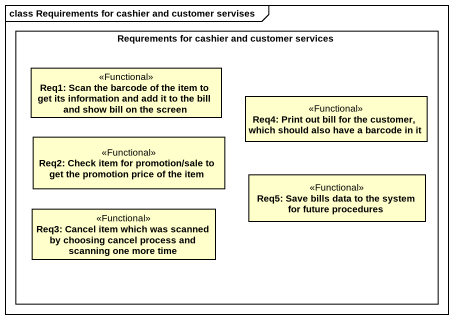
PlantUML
@startuml
mainframe class Requirements for cashier and customer servises
hide circle
hide empty members
rectangle "Requrements for cashier and customer services" as Requrements_for_cashier_and {
  class "Req1: Scan the barcode of the item to get its information and add it to the bill and show bill on the screen" as Req1_Scan_the_barcode_of <<Functional>>
  class "Req4: Print out bill for the customer, which should also have a barcode in it" as Req4_Print_out_bill_for_the <<Functional>>
  class "Req2: Check item for promotion/sale to get the promotion price of the item" as Req2_Check_item_for <<Functional>>
  class "Req5: Save bills data to the system for future procedures" as Req5_Save_bills_data_to_the <<Functional>>
  class "Req3: Cancel item which was scanned by choosing cancel process and scanning one more time" as Req3_Cancel_item_which_was <<Functional>>
}
@enduml
